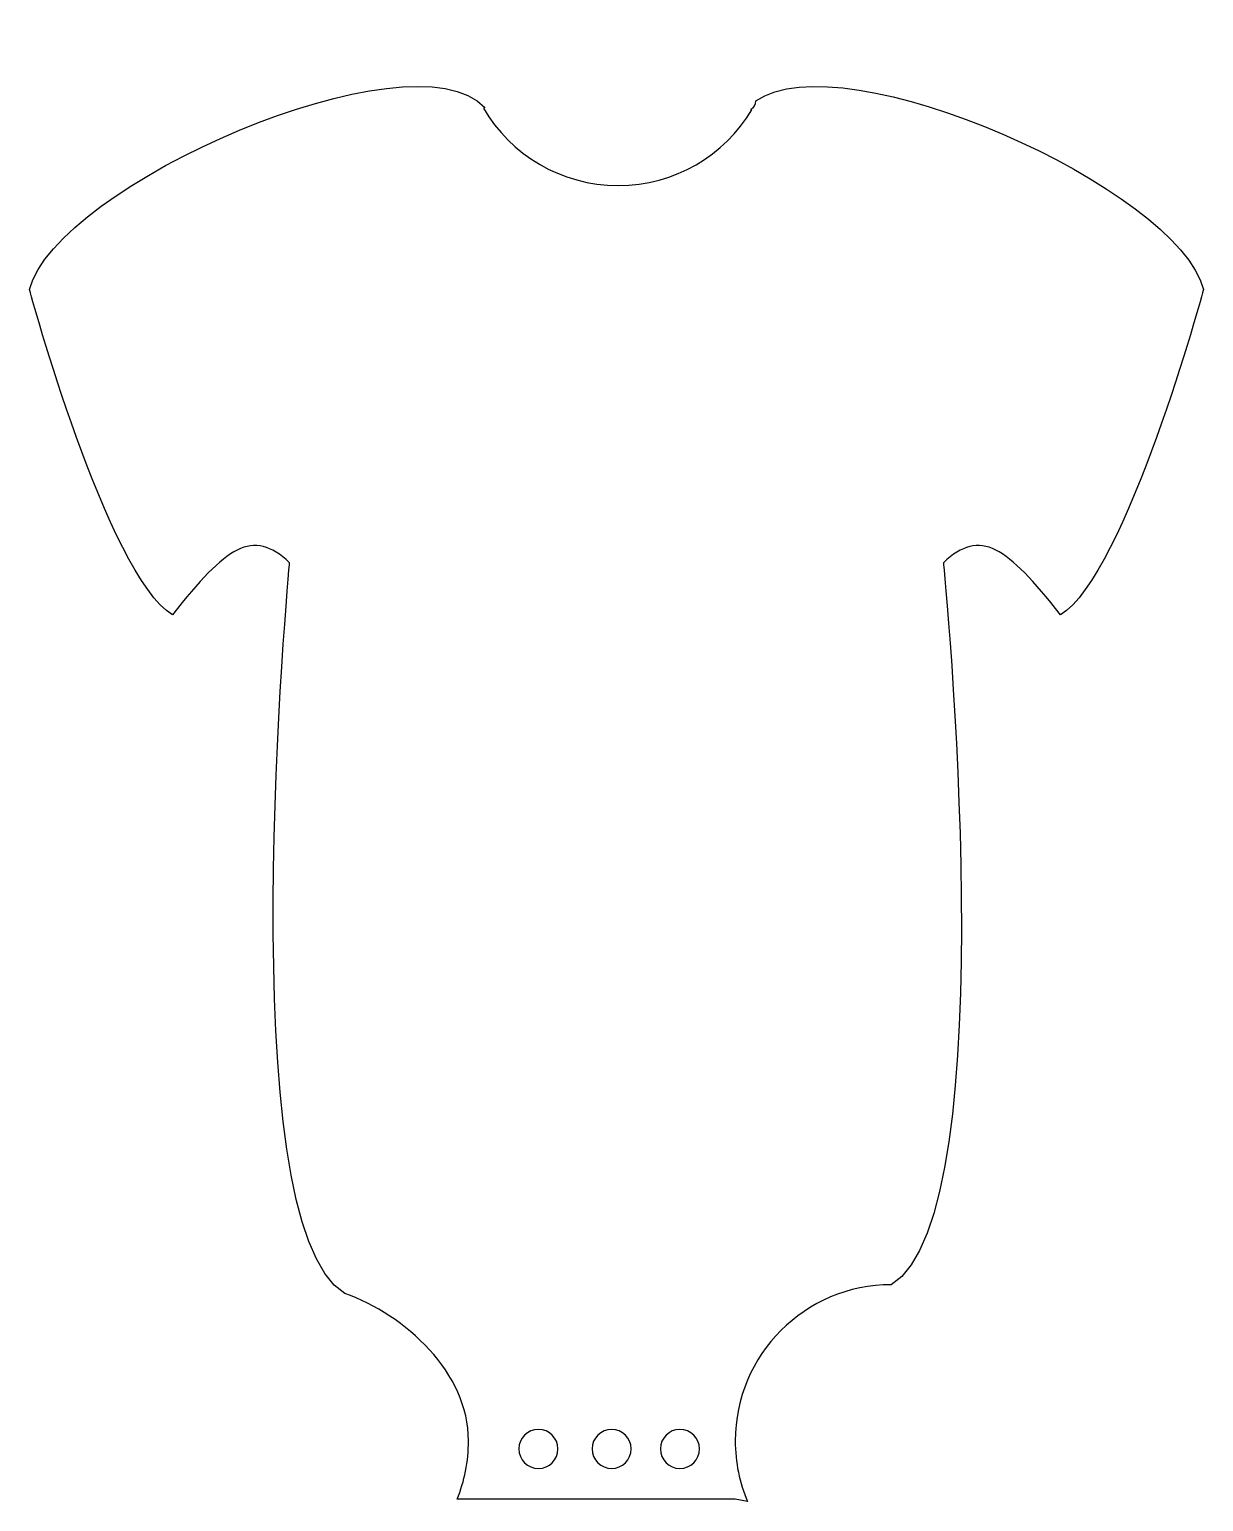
# Model space of a CAD drawing. Header units: centimetres. Extents: x -8.7 to 9.1, y -11.2 to 11.1.
import ezdxf

# ---------------------------------------------------------------- set-up
doc = ezdxf.new("R2010")
doc.units = ezdxf.units.CM
doc.header["$MEASUREMENT"] = 0
doc.layers.add('Camada 1', color=7, linetype='Continuous')

msp = doc.modelspace()

# ---------------------------------------------------------------- linework, layer by layer
at = {"layer": 'Camada 1'}
for points, knots in [([(2.32828, 10.03554), (2.32944, 9.98326), (2.30394, 9.93037), (2.25174, 9.90936), (2.25174, 9.90936), (2.25174, 9.90936), (2.26849, 9.89801), (2.26849, 9.89801), (2.26849, 9.89801), (1.85397, 9.21062), (1.10065, 8.75157), (0.23982, 8.75157), (0.23982, 8.75157), (-0.63143, 8.75157), (-1.39224, 9.22216), (-1.80329, 9.92288), (-1.80329, 9.92288), (-1.80329, 9.92288), (-1.78305, 9.93558), (-1.78305, 9.93558), (-1.78305, 9.93558), (-2.89306, 11.11959), (-8.29511, 8.75157), (-8.68997, 7.17328), (-8.68997, 7.17328), (-8.68997, 7.17328), (-7.50596, 2.83152), (-6.51909, 2.23952), (-6.51909, 2.23952), (-5.70507, 3.27552), (-5.3056, 3.56111), (-4.74307, 3.02925), (-4.74307, 3.02925), (-4.74307, 3.02925), (-5.68311, -6.97181), (-3.90709, -8.05698), (-3.90709, -8.05698), (-2.98613, -8.38189), (-2.0299, -9.25948), (-2.0299, -10.29144), (-2.0299, -10.29144), (-2.0299, -10.60579), (-2.09131, -10.90472), (-2.20257, -11.17888), (-2.20257, -11.17888), (-2.20257, -11.17888), (2.01583, -11.17888), (2.01583, -11.17888), (2.01583, -11.17888), (2.01583, -11.17888), (2.20199, -11.21298), (2.20199, -11.21298), (2.20199, -11.21298), (2.08232, -10.92969), (2.01583, -10.61809), (2.01583, -10.29144), (2.01583, -10.29144), (2.01583, -8.98371), (3.07612, -7.92342), (4.38385, -7.92342), (4.38385, -7.92342), (6.15987, -6.83826), (5.173, 3.02925), (5.173, 3.02925), (5.173, 3.02925), (5.73553, 3.56114), (6.135, 3.27555), (6.94902, 2.23952), (6.94902, 2.23952), (7.93589, 2.83153), (9.1199, 7.17328), (9.1199, 7.17328), (9.1199, 7.17328), (8.73731, 8.7027), (3.65297, 10.97362), (2.32828, 10.03554)], [0, 0, 0, 0, 0.05, 0.05, 0.05, 0.05, 0.1, 0.1, 0.1, 0.1, 0.15, 0.15, 0.15, 0.15, 0.2, 0.2, 0.2, 0.2, 0.25, 0.25, 0.25, 0.25, 0.3, 0.3, 0.3, 0.3, 0.35, 0.35, 0.35, 0.35, 0.4, 0.4, 0.4, 0.4, 0.45, 0.45, 0.45, 0.45, 0.5, 0.5, 0.5, 0.5, 0.55, 0.55, 0.55, 0.55, 0.6, 0.6, 0.6, 0.6, 0.65, 0.65, 0.65, 0.65, 0.7, 0.7, 0.7, 0.7, 0.75, 0.75, 0.75, 0.75, 0.8, 0.8, 0.8, 0.8, 0.85, 0.85, 0.85, 0.85, 0.9, 0.9, 0.9, 0.9, 1, 1, 1, 1]), ([(-0.96904, -10.71057), (-1.13266, -10.71057), (-1.26506, -10.57817), (-1.26506, -10.41455), (-1.26506, -10.41455), (-1.26506, -10.25093), (-1.13266, -10.11853), (-0.96904, -10.11853), (-0.96904, -10.11853), (-0.80542, -10.11853), (-0.67302, -10.25093), (-0.67302, -10.41455), (-0.67302, -10.41455), (-0.67302, -10.57817), (-0.80542, -10.71057), (-0.96904, -10.71057)], [0, 0, 0, 0, 0.2, 0.2, 0.2, 0.2, 0.4, 0.4, 0.4, 0.4, 0.6, 0.6, 0.6, 0.6, 1, 1, 1, 1]), ([(0.14097, -10.71057), (-0.02265, -10.71057), (-0.15505, -10.57817), (-0.15505, -10.41455), (-0.15505, -10.41455), (-0.15505, -10.25093), (-0.02265, -10.11853), (0.14097, -10.11853), (0.14097, -10.11853), (0.30459, -10.11853), (0.43699, -10.25093), (0.43699, -10.41455), (0.43699, -10.41455), (0.43699, -10.57817), (0.30459, -10.71057), (0.14097, -10.71057)], [0, 0, 0, 0, 0.2, 0.2, 0.2, 0.2, 0.4, 0.4, 0.4, 0.4, 0.6, 0.6, 0.6, 0.6, 1, 1, 1, 1]), ([(1.17697, -10.71057), (1.01335, -10.71057), (0.88095, -10.57817), (0.88095, -10.41455), (0.88095, -10.41455), (0.88095, -10.25093), (1.01335, -10.11853), (1.17697, -10.11853), (1.17697, -10.11853), (1.34059, -10.11853), (1.47299, -10.25093), (1.47299, -10.41455), (1.47299, -10.41455), (1.47299, -10.57817), (1.34059, -10.71057), (1.17697, -10.71057)], [0, 0, 0, 0, 0.2, 0.2, 0.2, 0.2, 0.4, 0.4, 0.4, 0.4, 0.6, 0.6, 0.6, 0.6, 1, 1, 1, 1])]:
    msp.add_open_spline(points, degree=3, knots=knots, dxfattribs=at)

doc.saveas('drawing.dxf')
